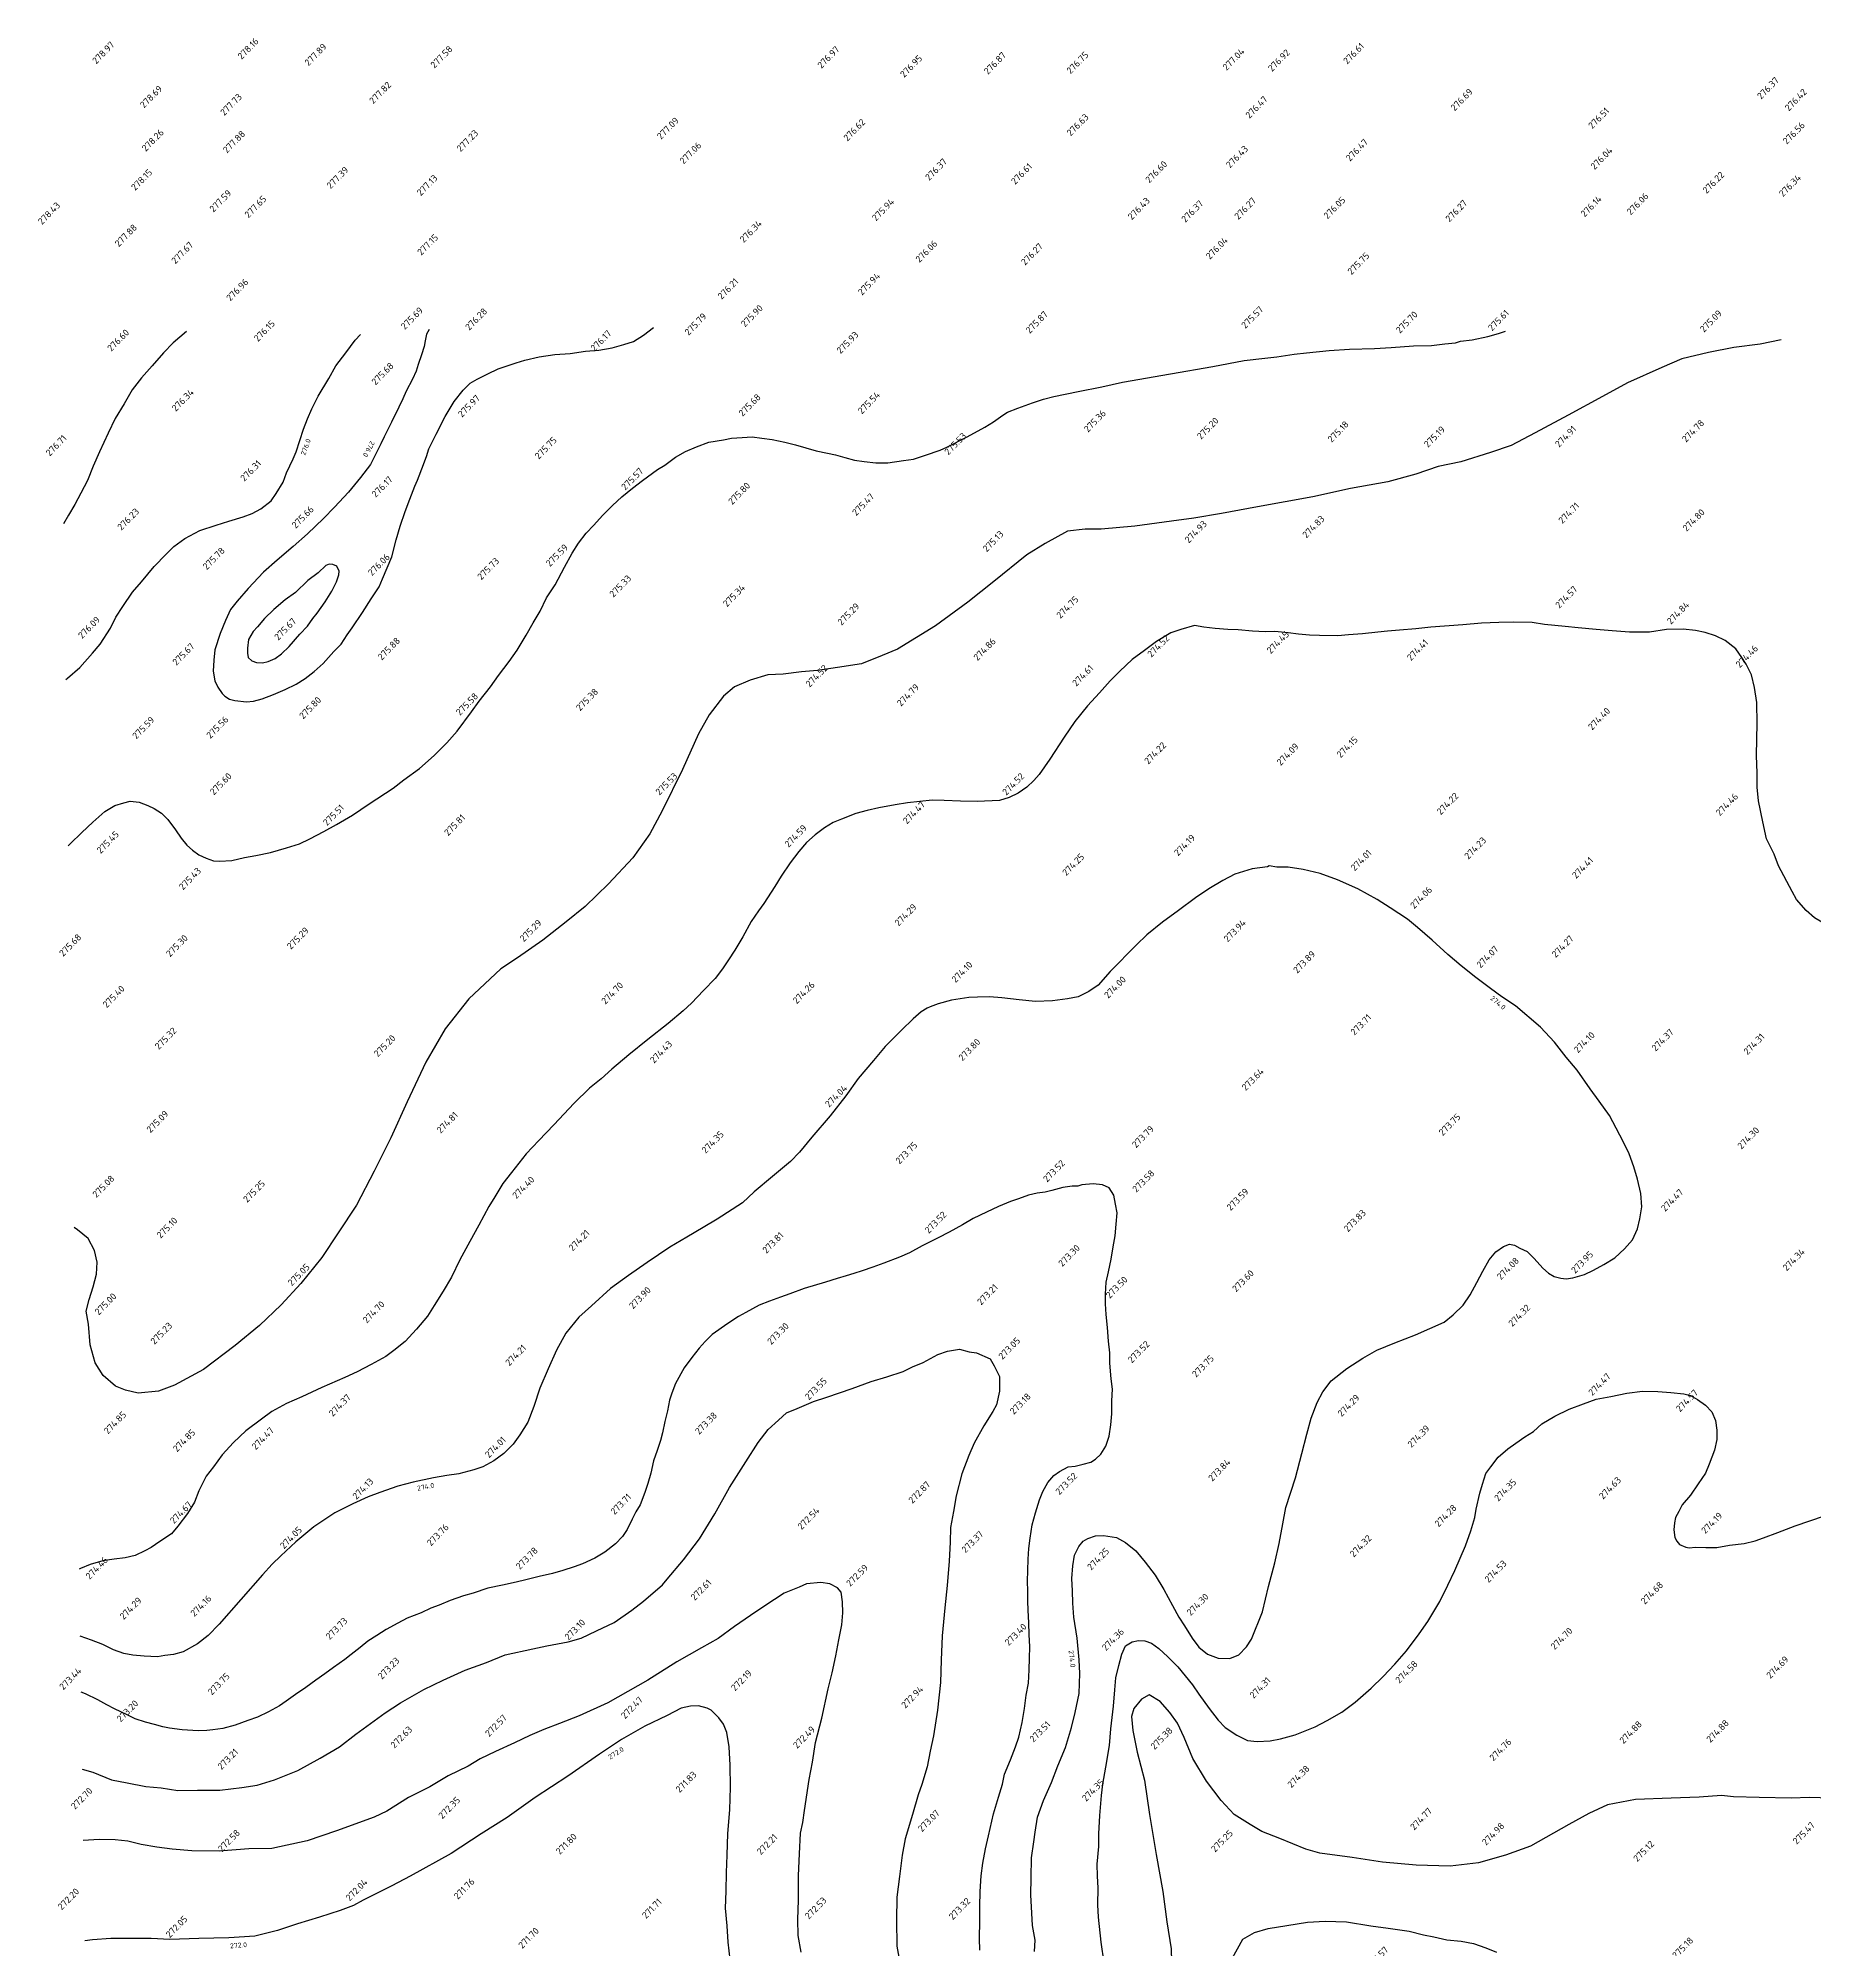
# Model space of a CAD drawing. Header units: metres. Extents: x 36952 to 37841, y 34980 to 35683.
# Drawn here: x 36952.4 to 37219.3, y 35393.1 to 35680.3 of the extents above; entities that cross this region are included whole.
import ezdxf

# ---------------------------------------------------------------- set-up
doc = ezdxf.new("R2010")
doc.units = ezdxf.units.M
doc.header["$LTSCALE"] = 5
doc.layers.add('Линии горизонталей', color=7, linetype='Continuous')
doc.layers.add('Отметки', color=7, linetype='Continuous')
doc.styles.get("Standard").update_dxf_attribs({"font": 'simplex.shx'})

msp = doc.modelspace()

# ---------------------------------------------------------------- linework, layer by layer
at = {"layer": 'Линии горизонталей', "color": 42, "lineweight": 30}
for points, elevation in [([(36974.69, 35636.22), (36972.71, 35634.5), (36971.24, 35633), (36969.55, 35631.07), (36967.93, 35629.28), (36966.57, 35627.46), (36965.35, 35625.35), (36963.99, 35623.17), (36962.95, 35620.95), (36961.63, 35618.15), (36960.71, 35615.97), (36959.82, 35613.82), (36958.82, 35611.93), (36957.92, 35610.22), (36956.99, 35608.62), (36956.22, 35607.34)], 276.5), ([(36956.95, 35558.94), (36957.25, 35559.24), (36959.01, 35560.95), (36960.66, 35562.49), (36962.46, 35564.09), (36963.94, 35565.01), (36965.28, 35565.42), (36966.26, 35565.68), (36967.6, 35565.51), (36968.91, 35565.01), (36969.85, 35564.58), (36970.95, 35563.87), (36971.93, 35562.9), (36973.07, 35561.35), (36973.91, 35560.08), (36974.75, 35559.04), (36975.59, 35558.28), (36976.57, 35557.6), (36977.66, 35557.1), (36978.79, 35556.71), (36979.66, 35556.65), (36981.51, 35556.77), (36983.42, 35557.18), (36985.12, 35557.52), (36987.33, 35557.94), (36989.75, 35558.64), (36991.67, 35559.27), (36993.26, 35560.01), (36995.35, 35561.11), (36997.26, 35562.17), (36999.64, 35563.57), (37002.17, 35565.25), (37005.78, 35567.6), (37007.36, 35568.84), (37009.7, 35570.56), (37011.94, 35572.54), (37013.81, 35574.43), (37015.39, 35576.19), (37017.5, 35579.06), (37018.69, 35580.7), (37020.37, 35582.85), (37021.59, 35584.53), (37023.17, 35586.64), (37024.36, 35588.35), (37025.72, 35590.61), (37026.79, 35592.43), (37027.83, 35594.21), (37028.79, 35596.21), (37030.08, 35598.18), (37031.48, 35600.83), (37032.66, 35602.91), (37033.62, 35604.4), (37034.77, 35605.93), (37035.89, 35607.13), (37037.18, 35608.59), (37038.73, 35610.09), (37040.13, 35611.37), (37041.72, 35612.68), (37043.19, 35613.82), (37045.46, 35615.47), (37046.58, 35616.16), (37048.17, 35617.33), (37049.68, 35618.21), (37051.31, 35618.91), (37053.19, 35619.58), (37055.36, 35619.96), (37056.59, 35620.18), (37058.18, 35620.27), (37059.67, 35620.39), (37061.12, 35620.18), (37062.68, 35620.01), (37064.57, 35619.59), (37066.2, 35619.2), (37069.32, 35618.28), (37070.99, 35617.93), (37072.19, 35617.69), (37073.6, 35617.3), (37075.06, 35616.88), (37076.51, 35616.67), (37078.25, 35616.47), (37080.06, 35616.48), (37082.41, 35616.82), (37083.93, 35617.05), (37085.74, 35617.64), (37087.91, 35618.38), (37088.92, 35618.83), (37091.99, 35620.41), (37094.62, 35621.84), (37095.92, 35622.65), (37097.33, 35623.63), (37098.05, 35624.08), (37099.6, 35624.7), (37101.81, 35625.48), (37103.43, 35626.03), (37104.99, 35626.44), (37108.64, 35627.23), (37112.19, 35627.91), (37115.3, 35628.59), (37122.54, 35629.87), (37128.87, 35630.97), (37133.61, 35631.84), (37136.72, 35632.22), (37138.5, 35632.41), (37141.1, 35632.8), (37142.95, 35632.99), (37146.35, 35633.38), (37149.4, 35633.55), (37153.16, 35633.65), (37155.7, 35633.81), (37159.03, 35634.05), (37161.75, 35634.11), (37163.74, 35634.37), (37165.33, 35634.53), (37166.09, 35634.79), (37167.83, 35634.95), (37170.22, 35635.47), (37171.81, 35635.92), (37172.86, 35636.25)], 275.5), ([(37011.18, 35636.52), (37010.78, 35635.83), (37010.57, 35634.81), (37010.4, 35633.98), (37010.01, 35632.71), (37009.51, 35631.25), (37009.19, 35630.27), (37008.66, 35629.07), (37007.73, 35627.26), (37007.23, 35626.09), (37006.59, 35624.86), (37005.52, 35622.6), (37004.41, 35620.38), (37003.91, 35619.36), (37002.34, 35616.24), (37000.87, 35614.31), (36999.04, 35612.08), (36996.95, 35609.82), (36995.3, 35608.14), (36992.89, 35605.84), (36990.73, 35603.94), (36988.31, 35601.86), (36986.26, 35600.07), (36983.96, 35597.59), (36982.31, 35595.69), (36981.3, 35594.45), (36980.55, 35592.82), (36979.77, 35590.85), (36978.95, 35588.42), (36978.82, 35586.82), (36978.72, 35585.19), (36978.95, 35583.75), (36979.43, 35582.77), (36980.09, 35581.83), (36980.49, 35581.44), (36981.18, 35580.97), (36981.98, 35580.76), (36983.72, 35580.56), (36984.77, 35580.67), (36986.07, 35581.04), (36987.77, 35581.67), (36989.54, 35582.45), (36991.17, 35583.22), (36992.54, 35584.1), (36993.91, 35585.12), (36995.24, 35586.33), (36996.82, 35588.15), (36997.97, 35589.25), (36998.83, 35590.63), (36999.58, 35591.69), (37001.13, 35593.98), (37002.45, 35596.06), (37003.63, 35597.84), (37004.17, 35599.04), (37005.56, 35602.35), (37006.23, 35604.92), (37006.79, 35606.96), (37007.54, 35609.17), (37008.28, 35611.03), (37008.99, 35612.99), (37009.39, 35613.9), (37009.64, 35614.52), (37010.06, 35615.61), (37010.77, 35617.42), (37011.13, 35618.58), (37012.23, 35620.8), (37013.56, 35623.46), (37014.92, 35625.71), (37016.28, 35627.39), (37017.32, 35628.45), (37018.37, 35629.07), (37019.96, 35629.88), (37021.55, 35630.62), (37024.22, 35631.51), (37025.56, 35631.92), (37027.69, 35632.4), (37030.05, 35632.75), (37032.36, 35632.91), (37034.64, 35633.25), (37036.67, 35633.41), (37038.66, 35633.75), (37040.4, 35634.27), (37041.84, 35634.72), (37043.36, 35635.67), (37044.84, 35636.8)], 276), ([(36956.58, 35583.92), (36956.85, 35584.16), (36958.68, 35585.73), (36960.59, 35587.89), (36961.74, 35589.27), (36963.28, 35591.64), (36964.1, 35593.28), (36965.14, 35594.91), (36966.61, 35597.06), (36967.94, 35598.63), (36969.84, 35600.93), (36971.68, 35602.79), (36972.79, 35603.92), (36974.48, 35605.13), (36976.72, 35606.3), (36979.18, 35607.12), (36981.06, 35607.71), (36983.23, 35608.38), (36984.57, 35608.86), (36985.87, 35609.59), (36987.41, 35610.8), (36988.2, 35611.89), (36989.21, 35613.57), (36989.74, 35614.99), (36990.74, 35617.09), (36991.2, 35618.15), (36992.3, 35621.53), (36992.91, 35623.09), (36993.55, 35624.62), (36994.47, 35626.51), (36996.09, 35629.16), (36997.16, 35631.06), (36998.63, 35632.99), (37000.03, 35634.92), (37000.86, 35635.76)], 276), ([(37214.28, 35634.97), (37211.11, 35634.34), (37207.15, 35633.8), (37203.37, 35633.08), (37199.34, 35632.11), (37196.34, 35630.79), (37191.19, 35628.52), (37187.42, 35626.43), (37182.28, 35623.64), (37177.31, 35621.02), (37173.71, 35619.1), (37170.62, 35618.05), (37166.16, 35616.64), (37162.72, 35615.92), (37159.37, 35614.78), (37155.17, 35613.63), (37149.58, 35612.64), (37143.91, 35611.4), (37135.58, 35609.87), (37130.17, 35608.89), (37126.04, 35608.17), (37122.69, 35607.72), (37117.19, 35606.99), (37112.12, 35606.52), (37109.71, 35606.5), (37107.04, 35606.23), (37103.7, 35604.39), (37100.96, 35602.65), (37096, 35598.66), (37092.1, 35595.55), (37087.23, 35592), (37081.5, 35588.52), (37079.22, 35587.53), (37076.13, 35586.3), (37072.52, 35585.76), (37069.52, 35585.3), (37067.11, 35585.11), (37064.36, 35584.75), (37062.04, 35584.65), (37059.38, 35583.85), (37057.04, 35582.83), (37055.39, 35581.44), (37053.22, 35578.65), (37051.61, 35575.8), (37049.2, 35570.42), (37046.18, 35564.23), (37044.32, 35560.77), (37041.76, 35557.14), (37038.09, 35553.24), (37034.59, 35549.86), (37031.77, 35547.52), (37028.23, 35544.76), (37024.41, 35542.13), (37021.93, 35540.48), (37017.13, 35535.98), (37013.56, 35531.47), (37010.67, 35526.46), (37007.86, 35520.51), (37005.42, 35515.06), (37002.88, 35510.06), (37000.25, 35504.96), (36997.52, 35500.81), (36995.06, 35497.1), (36991.9, 35493.2), (36988.91, 35490), (36985.67, 35486.87), (36982.04, 35483.87), (36977.29, 35480.28), (36972.92, 35477.92), (36970.51, 35477.04), (36967.45, 35476.73), (36965.56, 35477.16), (36964.06, 35477.77), (36962.21, 35479.38), (36961, 35481.29), (36960.22, 35484), (36959.98, 35487.11), (36959.64, 35489.03), (36960.07, 35490.78), (36960.67, 35492.7), (36961.18, 35494.61), (36961.29, 35496.4), (36960.9, 35498.14), (36959.94, 35499.94), (36958.32, 35501.27), (36957.82, 35501.61)], 275), ([(36997.31, 35600.98), (36996.69, 35601.23), (36996.14, 35601.26), (36995.64, 35601.04), (36994.49, 35599.95), (36992.94, 35598.81), (36991.1, 35597.02), (36989.55, 35595.89), (36987.82, 35594.43), (36986.42, 35593.08), (36985.38, 35591.87), (36984.73, 35591.14), (36984.05, 35589.94), (36983.88, 35588.67), (36983.89, 35587.88), (36984, 35587.26), (36984.55, 35586.72), (36985.24, 35586.47), (36986.14, 35586.44), (36986.98, 35586.63), (36988.02, 35587.11), (36988.96, 35587.77), (36990.15, 35588.9), (36991.76, 35590.76), (36992.88, 35591.96), (36993.7, 35593.09), (36994.35, 35593.89), (36995.53, 35595.61), (36996.54, 35597.21), (36997.25, 35598.59), (36997.61, 35599.68), (36997.64, 35600.22), (36997.31, 35600.98)], 276.5), ([(37220.36, 35547.5), (37219.26, 35548.14), (37218.02, 35549.22), (37216.56, 35550.88), (37215.9, 35552.11), (37213.84, 35555.93), (37213.22, 35557.7), (37212.04, 35560.01), (37211.51, 35562.55), (37210.84, 35565.73), (37210.68, 35567.76), (37210.66, 35569.93), (37210.57, 35572.47), (37210.63, 35575), (37210.65, 35577.29), (37210.62, 35580.48), (37210.28, 35582.76), (37209.83, 35584.64), (37209.02, 35586.22), (37208.36, 35587.23), (37207.45, 35588.57), (37205.84, 35589.79), (37204.39, 35590.5), (37202.86, 35591), (37201.41, 35591.28), (37199.53, 35591.48), (37197.03, 35591.43), (37194.49, 35591.05), (37191.49, 35591.06), (37188.87, 35591.26), (37186.48, 35591.46), (37183.76, 35591.69), (37181.8, 35591.9), (37178.72, 35592.2), (37176.84, 35592.48), (37174.05, 35592.56), (37171.84, 35592.51), (37169.23, 35592.42), (37166.44, 35592.15), (37161.62, 35591.78), (37159.38, 35591.55), (37156.95, 35591.35), (37155.14, 35591.19), (37153.69, 35591.04), (37151.38, 35590.8), (37149.28, 35590.64), (37147.68, 35590.49), (37144.93, 35590.54), (37143.41, 35590.6), (37141.74, 35590.73), (37140.21, 35590.94), (37138.18, 35591.14), (37136.77, 35591.1), (37134.85, 35591.19), (37132.67, 35591.39), (37131.15, 35591.45), (37129.23, 35591.62), (37127.53, 35591.79), (37126.11, 35592.03), (37124.09, 35591.44), (37122.6, 35590.96), (37120.44, 35589.64), (37118.6, 35588.28), (37116.76, 35586.93), (37114.93, 35585.21), (37113.49, 35583.75), (37111.84, 35581.93), (37110.08, 35579.99), (37108.17, 35577.62), (37106.56, 35575.26), (37104.41, 35571.98), (37102.8, 35569.69), (37102, 35568.74), (37100.96, 35567.75), (37099.66, 35566.87), (37098.29, 35566.21), (37096.85, 35565.77), (37093.51, 35565.6), (37090.98, 35565.65), (37088.51, 35565.78), (37086.74, 35565.8), (37083.04, 35565.41), (37081.16, 35565.11), (37078.7, 35564.65), (37076.96, 35564.28), (37075.26, 35563.8), (37073.1, 35562.98), (37071.87, 35562.47), (37070.57, 35561.66), (37069.16, 35560.6), (37067.87, 35559.43), (37066.68, 35558.08), (37065.39, 35556.4), (37064.06, 35554.4), (37063.1, 35552.84), (37061.45, 35550.29), (37060.62, 35549.16), (37059.55, 35547.56), (37058.26, 35545.3), (37057.08, 35543.3), (37056.15, 35541.84), (37055.22, 35540.46), (37054.14, 35539), (37052.38, 35537.21), (37050.58, 35535.32), (37049.32, 35534.18), (37047.09, 35532.28), (37043.99, 35529.87), (37041.18, 35527.53), (37038.59, 35525.41), (37037, 35523.95), (37035.27, 35522.56), (37032.97, 35520.3), (37029.88, 35517.01), (37027.65, 35514.68), (37025.74, 35512.67), (37023.55, 35509.86), (37022.22, 35508.22), (37021.04, 35506.22), (37020.11, 35504.77), (37018.65, 35501.97), (37017.29, 35499.49), (37015.79, 35496.73), (37014.54, 35494.14), (37013.28, 35492.07), (37011.92, 35489.89), (37010.92, 35488.28), (37009.27, 35486.32), (37007.54, 35484.49), (37005.85, 35483.14), (37004.66, 35482.22), (37002.46, 35481.01), (37000.33, 35479.95), (36998.49, 35479.1), (36995.06, 35477.59), (36992.02, 35476.19), (36989.71, 35475.16), (36987.51, 35473.95), (36985.96, 35472.81), (36983.65, 35471.06), (36981.78, 35469.3), (36980.09, 35467.44), (36978.77, 35465.66), (36977.65, 35464.24), (36976.58, 35462.05), (36975.91, 35460.35), (36974.87, 35458.64), (36973.43, 35456.74), (36972.46, 35455.61), (36970.73, 35454.44), (36969.4, 35453.52), (36968.46, 35453.01), (36967.01, 35452.35), (36965.49, 35451.97), (36963.87, 35451.78), (36962.13, 35451.55), (36960.25, 35450.96), (36958.8, 35450.36), (36958.59, 35450.3)], 274.5), ([(37102.1, 35392.82), (37102.19, 35394.53), (37101.78, 35396.73), (37101.69, 35398.62), (37101.53, 35401.37), (37101.58, 35403.91), (37101.67, 35406.91), (37102.01, 35409.31), (37102.18, 35410.79), (37102.56, 35413.01), (37103.45, 35415.51), (37104.63, 35418.24), (37105.59, 35420.75), (37106.76, 35423.47), (37107.65, 35426.49), (37108.21, 35428.74), (37108.8, 35431.61), (37108.89, 35434.61), (37108.8, 35436.64), (37108.49, 35439.9), (37108.03, 35443.09), (37107.87, 35445.19), (37107.82, 35447.03), (37107.7, 35448.88), (37107.87, 35450.8), (37108.11, 35452.36), (37108.75, 35453.67), (37109.43, 35454.51), (37110.12, 35454.91), (37111.28, 35455.28), (37112.47, 35455.33), (37114.4, 35455.02), (37115.78, 35454.3), (37117.31, 35453.01), (37118.7, 35451.35), (37120.2, 35449.37), (37121.55, 35447.24), (37122.84, 35444.82), (37123.79, 35443.09), (37124.64, 35441.76), (37125.77, 35439.92), (37126.76, 35438.58), (37128.07, 35437.51), (37129.71, 35436.9), (37131.45, 35436.84), (37132.79, 35437.4), (37133.97, 35438.6), (37134.69, 35439.77), (37136.36, 35443.87), (37137.24, 35447.68), (37138.19, 35451.21), (37138.86, 35454.15), (37139.38, 35457.08), (37139.83, 35459.52), (37141.29, 35463.98), (37142.24, 35467.65), (37143.02, 35470.55), (37143.65, 35472.95), (37144.54, 35475.31), (37145.4, 35476.91), (37146.65, 35478.55), (37149.03, 35480.45), (37151.41, 35481.99), (37153.5, 35483.17), (37156.25, 35484.27), (37159.32, 35485.49), (37161.49, 35486.45), (37163.65, 35487.41), (37164.99, 35488.47), (37166.5, 35489.93), (37167.54, 35491.49), (37168.57, 35493.35), (37169.47, 35495.06), (37170.4, 35496.73), (37171.4, 35497.97), (37172.56, 35498.78), (37173.46, 35499.11), (37174.22, 35498.94), (37175.02, 35498.51), (37176.11, 35498.01), (37177.14, 35496.93), (37178.45, 35495.49), (37179.33, 35494.77), (37180.16, 35494.23), (37181.14, 35493.99), (37181.98, 35493.88), (37182.99, 35494.04), (37184.73, 35494.56), (37186.06, 35495.18), (37187.61, 35496.03), (37189.27, 35497.05), (37190.75, 35498.4), (37191.94, 35499.75), (37192.68, 35501.39), (37193.04, 35502.91), (37193.35, 35504.69), (37193.19, 35506.72), (37192.67, 35508.89), (37192.15, 35510.7), (37191.44, 35512.69), (37190.56, 35514.42), (37189.46, 35516.51), (37188.47, 35518.42), (37186.93, 35520.59), (37185.57, 35522.43), (37183.6, 35525.24), (37181.99, 35527.18), (37180.2, 35529.45), (37178.11, 35531.72), (37174.36, 35534.92), (37172.32, 35536.28), (37170.61, 35537.53), (37168.38, 35539.15), (37166.2, 35540.94), (37164.19, 35542.63), (37161.86, 35544.79), (37159.63, 35546.69), (37158.14, 35547.95), (37155.55, 35549.64), (37153.55, 35550.89), (37150.68, 35552.5), (37147.62, 35553.85), (37145.01, 35554.78), (37142.47, 35555.41), (37140.18, 35555.72), (37138.48, 35555.74), (37137.35, 35555.92), (37137.1, 35555.81), (37134.79, 35555.5), (37132.18, 35554.68), (37130.41, 35553.76), (37128.28, 35552.48), (37126.27, 35551.16), (37123.71, 35549.22), (37121.33, 35547.47), (37118.95, 35545.56), (37117.4, 35544.07), (37113.45, 35540.05), (37111.65, 35538.01), (37110.24, 35537.09), (37108.66, 35536.28), (37107.06, 35535.98), (37104.82, 35535.68), (37102.25, 35535.55), (37099.82, 35535.79), (37097.17, 35536.09), (37095.32, 35536.26), (37093.55, 35536.21), (37092.21, 35536.16), (37089.64, 35535.75), (37087.65, 35535.19), (37086.42, 35534.75), (37085.95, 35534.56), (37085.05, 35534.01), (37083.86, 35532.95), (37082.1, 35531.24), (37079.69, 35528.79), (37077.93, 35526.71), (37075.59, 35523.98), (37073.76, 35521.39), (37071.39, 35518.4), (37068.66, 35515.19), (37066.79, 35512.93), (37065.46, 35511.51), (37062.76, 35509.28), (37059.99, 35506.98), (37058.23, 35505.33), (37054.44, 35502.88), (37052.35, 35501.63), (37049.89, 35500.16), (37047.33, 35498.66), (37043.91, 35496.35), (37041.13, 35494.41), (37038.39, 35492.43), (37035.55, 35489.84), (37033.64, 35488.12), (37031.7, 35485.72), (37030.27, 35483.17), (37029.02, 35480.37), (37027.81, 35477.47), (37026.89, 35474.7), (37026, 35472.34), (37024.78, 35470.45), (37023.78, 35469.07), (37022.38, 35467.64), (37020.86, 35466.54), (37019.24, 35465.63), (37017.87, 35465.18), (37015.62, 35464.59), (37013.81, 35464.35), (37011.82, 35464.01), (37008.78, 35463.34), (37006.47, 35462.74), (37003.76, 35461.82), (37002.02, 35461.15), (36999.68, 35460.08), (36997.01, 35458.76), (36993.83, 35456.64), (36991.13, 35454.41), (36988.9, 35452.29), (36987.57, 35451.01), (36986.13, 35449.41), (36979.63, 35442), (36977.97, 35440.32), (36976.35, 35439.04), (36974.19, 35437.87), (36972.78, 35437.46), (36971.47, 35437.3), (36970.35, 35437.12), (36968.36, 35437.21), (36966.65, 35437.38), (36965.31, 35437.62), (36963.75, 35438.15), (36962.15, 35438.94), (36960.44, 35439.62), (36958.74, 35440.19)], 274), ([(37093.87, 35393.02), (37093.82, 35394.79), (37093.87, 35397.47), (37093.89, 35399.61), (37093.95, 35401.86), (37094.11, 35404.21), (37094.32, 35406.1), (37094.74, 35408.28), (37095.19, 35410.2), (37095.93, 35413.5), (37096.67, 35416.01), (37097.31, 35417.97), (37097.59, 35419.49), (37098.48, 35421.64), (37099.26, 35423.6), (37099.76, 35425.05), (37100.25, 35427.23), (37100.6, 35429.33), (37100.87, 35431.37), (37101.18, 35433.14), (37101.28, 35435.14), (37101.37, 35436.91), (37101.4, 35438.62), (37101.28, 35440.46), (37101.26, 35442.2), (37101.14, 35444.12), (37101.09, 35445.46), (37101.08, 35446.98), (37101.04, 35448.47), (37101.1, 35450.06), (37101.16, 35451.8), (37101.25, 35453.36), (37101.46, 35454.96), (37101.77, 35456.95), (37102.23, 35458.73), (37102.87, 35460.69), (37103.33, 35461.97), (37104.12, 35463.28), (37104.98, 35464.37), (37105.84, 35464.96), (37107.18, 35465.65), (37108.23, 35465.77), (37109.42, 35466.03), (37110.54, 35466.37), (37111.27, 35466.81), (37112.06, 35467.54), (37112.81, 35468.74), (37113.31, 35470.26), (37113.55, 35471.97), (37113.72, 35473.6), (37113.74, 35475.59), (37113.83, 35477.3), (37113.6, 35478.89), (37113.44, 35481.21), (37113.4, 35482.77), (37113.2, 35484.54), (37113.04, 35486.57), (37112.88, 35488.52), (37112.76, 35490.15), (37112.75, 35491.6), (37112.85, 35493.38), (37113.23, 35494.94), (37113.62, 35496.86), (37113.93, 35498.71), (37114.21, 35500.38), (37114.38, 35502.09), (37114.51, 35503.83), (37114.28, 35505.13), (37114.02, 35506.47), (37113.32, 35507.59), (37112.3, 35508.01), (37110.93, 35508.15), (37109.22, 35508.03), (37108.61, 35507.84), (37107.74, 35507.83), (37106.37, 35507.61), (37104.7, 35507.16), (37103.69, 35506.93), (37102.49, 35506.75), (37101.19, 35506.45), (37099.67, 35505.93), (37098.48, 35505.52), (37096.71, 35504.75), (37094.87, 35503.9), (37092.88, 35502.98), (37091.3, 35502.03), (37089.28, 35500.92), (37087.61, 35500.04), (37085.23, 35498.86), (37083.32, 35497.8), (37081.8, 35497.14), (37079.49, 35496.25), (37077.83, 35495.66), (37076.2, 35495.1), (37074.94, 35494.69), (37073.82, 35494.36), (37072.48, 35493.95), (37070.71, 35493.4), (37067.49, 35492.47), (37065.32, 35491.65), (37063.95, 35491.14), (37062.28, 35490.54), (37060.73, 35489.92), (37058.75, 35488.85), (37057.63, 35488.23), (37056.04, 35487.2), (37053.66, 35485.52), (37052.65, 35484.5), (37051.72, 35483.47), (37050.64, 35482.09), (37049.46, 35480.52), (37048.17, 35478.19), (37047.64, 35476.7), (37047.28, 35475.69), (37046.97, 35474.05), (37046.55, 35472.46), (37046.23, 35470.75), (37045.91, 35469.63), (37045.42, 35468.1), (37044.85, 35466.57), (37044.46, 35464.72), (37044, 35463.16), (37043.58, 35461.78), (37042.87, 35459.97), (37042.19, 35458.91), (37041.65, 35457.78), (37040.9, 35456.22), (37040.19, 35455.2), (37039.18, 35454.1), (37037.56, 35452.82), (37036.04, 35451.94), (37034.2, 35451.1), (37032.97, 35450.65), (37031.24, 35450.06), (37029.68, 35449.65), (37027.69, 35449.17), (37025.7, 35448.68), (37024.22, 35448.34), (37022.19, 35447.89), (37019.99, 35447.41), (37017.75, 35446.67), (37016.3, 35446.29), (37014.31, 35445.59), (37012.69, 35444.89), (37011.42, 35444.41), (37009.94, 35443.71), (37007.88, 35442.93), (37006.47, 35442.16), (37004.71, 35441.24), (37003.3, 35440.33), (37001.93, 35439.45), (37000.78, 35438.5), (36999.44, 35437.44), (36998.51, 35436.71), (36996.81, 35435.5), (36995.48, 35434.58), (36994.15, 35433.59), (36992.63, 35432.5), (36991.08, 35431.43), (36989.68, 35430.44), (36988.7, 35429.75), (36987.01, 35428.83), (36985.38, 35428.06), (36983.94, 35427.54), (36982.02, 35426.84), (36980.18, 35426.35), (36978.69, 35426.16), (36977.79, 35426.05), (36976.45, 35426), (36974.05, 35426.13), (36972.17, 35426.4), (36971.15, 35426.61), (36969.88, 35426.93), (36968.57, 35427.28), (36967.01, 35427.81), (36965.81, 35428.42), (36963.89, 35429.31), (36962.76, 35429.92), (36961.38, 35430.64), (36959.56, 35431.56), (36958.87, 35431.82)], 273.5), ([(36959.04, 35420.22), (36960.65, 35419.76), (36963.46, 35418.65), (36965.78, 35418.18), (36968.59, 35417.64), (36970.9, 35417.45), (36973.43, 35417.04), (36976.38, 35417.06), (36979.74, 35417.09), (36983.04, 35417.46), (36985.35, 35417.83), (36987.94, 35418.62), (36991.43, 35420.05), (36994.79, 35421.9), (36997.72, 35423.6), (37000.16, 35425.51), (37004.56, 35428.7), (37006.86, 35430.19), (37010.35, 35432.18), (37013.29, 35433.61), (37016.57, 35435.1), (37019.79, 35436.25), (37022.59, 35437.39), (37026.72, 35438.33), (37028.82, 35438.77), (37032.04, 35439.35), (37034, 35439.93), (37036.31, 35441), (37038.97, 35442.28), (37041.62, 35444.12), (37043.36, 35445.47), (37046.22, 35447.95), (37046.91, 35448.79), (37049.35, 35451.69), (37051.78, 35454.86), (37054.07, 35458.59), (37056.28, 35462.54), (37058.71, 35466.41), (37060.58, 35469.3), (37062.11, 35471.28), (37063.64, 35472.69), (37064.83, 35473.75), (37066.44, 35474.4), (37068.88, 35475.47), (37070.91, 35476.11), (37074.69, 35477.4), (37077.56, 35478.47), (37079.94, 35479.19), (37082.39, 35479.98), (37083.78, 35480.69), (37085.39, 35481.34), (37087.56, 35482.55), (37089.03, 35483.05), (37090.85, 35483.34), (37092.26, 35482.93), (37093.38, 35482.8), (37095.42, 35481.9), (37096.06, 35480.85), (37096.84, 35479.25), (37096.86, 35477), (37096.38, 35474.97), (37095.83, 35473.98), (37094.51, 35471.8), (37093.06, 35469.19), (37092.23, 35467.36), (37091.2, 35464.62), (37090.31, 35461.31), (37089.91, 35458.93), (37089.5, 35456.54), (37089.45, 35454.36), (37089.26, 35451.49), (37089, 35447.84), (37088.61, 35444.47), (37088.22, 35440.26), (37088.1, 35436.61), (37087.99, 35433.24), (37087.53, 35429.1), (37086.93, 35425.24), (37086.45, 35422.92), (37085.98, 35420.6), (37085.16, 35417.93), (37084.61, 35416.38), (37083.79, 35413.43), (37082.69, 35409.78), (37082.22, 35407.32), (37081.82, 35404.09), (37081.42, 35401), (37081.38, 35397.56), (37081.41, 35393.63), (37081.92, 35390.9)], 273), ([(37112.54, 35391.16), (37112.12, 35394.24), (37111.73, 35398), (37111.61, 35399.85), (37111.66, 35402.39), (37111.54, 35404.16), (37111.53, 35405.97), (37111.76, 35408.62), (37111.75, 35410.5), (37111.91, 35413.29), (37112.18, 35416.27), (37112.35, 35417.97), (37112.8, 35420.55), (37113.36, 35423.81), (37113.59, 35426.31), (37113.96, 35429.69), (37114.16, 35432.15), (37114.3, 35433.96), (37114.75, 35435.82), (37115.21, 35437.52), (37115.78, 35438.76), (37116.79, 35439.35), (37117.73, 35439.57), (37118.68, 35439.5), (37119.69, 35439.15), (37120.79, 35438.36), (37122.14, 35437.1), (37123.63, 35435.63), (37125.83, 35432.89), (37126.78, 35431.52), (37128.32, 35429.36), (37129.67, 35427.59), (37130.76, 35426.51), (37132.48, 35425.33), (37134.08, 35424.54), (37135.53, 35424.41), (37137.48, 35424.5), (37139.07, 35424.8), (37141.24, 35425.39), (37144.28, 35426.57), (37146.08, 35427.53), (37148.28, 35428.81), (37150.27, 35430.31), (37152.68, 35432.4), (37154.48, 35434.15), (37156.24, 35436.01), (37158, 35438.02), (37159.87, 35440.57), (37161.19, 35442.42), (37162.98, 35445.41), (37164.2, 35447.88), (37165.23, 35450.1), (37166.84, 35453.77), (37167.62, 35456.02), (37168.25, 35458.06), (37168.46, 35459.29), (37168.99, 35461.72), (37169.38, 35463.06), (37169.91, 35464.63), (37170.63, 35465.65), (37171.77, 35467.1), (37173.21, 35468.35), (37174.4, 35469.19), (37175.74, 35470.18), (37177.07, 35470.95), (37178.3, 35472.12), (37180.24, 35473.29), (37182.41, 35474.32), (37184.58, 35475.13), (37186.46, 35475.8), (37188.67, 35476.21), (37191.09, 35476.7), (37193.41, 35477.01), (37195.76, 35476.99), (37197.68, 35476.82), (37199.64, 35476.62), (37200.62, 35476.37), (37201.68, 35475.77), (37202.91, 35474.9), (37203.86, 35473.9), (37204.38, 35472.6), (37204.61, 35471.15), (37204.58, 35469.74), (37204.27, 35468.18), (37203.45, 35466.03), (37202.92, 35464.69), (37201.77, 35463.08), (37200.62, 35461.41), (37199.4, 35459.95), (37198.9, 35458.93), (37198.4, 35458.06), (37198.26, 35457.26), (37198.16, 35456.21), (37198.31, 35455.05), (37198.57, 35454.51), (37199.01, 35454.01), (37199.92, 35453.61), (37200.43, 35453.47), (37201.4, 35453.59), (37202.93, 35453.53), (37204.59, 35453.54), (37206.51, 35453.88), (37208.72, 35454.15), (37210.35, 35454.56), (37211.61, 35454.97), (37213.78, 35455.78), (37216.38, 35456.81), (37220.79, 35458.3)], 274.5), ([(37067.04, 35392.75), (37066.61, 35395.23), (37066.54, 35397.66), (37066.63, 35400.56), (37066.65, 35404.24), (37066.78, 35407.5), (37066.97, 35410.6), (37067.32, 35412.21), (37067.56, 35414.02), (37068.25, 35418.69), (37068.75, 35421.28), (37069.2, 35424.23), (37070.15, 35427.91), (37071.1, 35432.32), (37071.71, 35434.7), (37072.26, 35437.24), (37072.7, 35439.67), (37073.15, 35441.9), (37073.3, 35443.72), (37073.28, 35445.37), (37073.07, 35446.82), (37072.49, 35447.49), (37071.35, 35448.1), (37070, 35448.3), (37067.83, 35448.07), (37066.75, 35447.6), (37064.48, 35446.65), (37061.59, 35444.77), (37059.43, 35443.3), (37057.01, 35441.68), (37054.59, 35439.85), (37052.07, 35438.44), (37048.36, 35436.34), (37044.03, 35433.62), (37038, 35430.21), (37033.72, 35428.26), (37030.73, 35427.1), (37028.41, 35426.21), (37026.29, 35425.31), (37023.97, 35424.21), (37021.13, 35422.89), (37018.81, 35421.79), (37017.01, 35420.69), (37014.02, 35419.22), (37011.29, 35417.6), (37008.04, 35415.97), (37004.8, 35413.93), (37002.89, 35413.03), (36997.26, 35410.97), (36992.82, 35409.49), (36987.55, 35408.32), (36984.09, 35408.24), (36979.64, 35407.9), (36975.5, 35407.97), (36972.55, 35408.21), (36970.27, 35408.5), (36967.89, 35408.9), (36965.92, 35409.4), (36964, 35409.64), (36961.57, 35409.68), (36959.2, 35409.5)], 272.5), ([(37056.39, 35391.64), (37056.06, 35394.22), (37055.94, 35396.71), (37055.66, 35399.34), (37055.8, 35401.88), (37055.83, 35404.73), (37055.92, 35407.31), (37056.05, 35410.58), (37056.33, 35414.1), (37056.41, 35417.51), (37056.39, 35420.82), (37056.21, 35423.57), (37055.89, 35425.74), (37055.36, 35426.97), (37054.68, 35427.95), (37054.11, 35428.52), (37053.53, 35429.08), (37052.91, 35429.39), (37051.61, 35429.74), (37050.42, 35429.68), (37049.03, 35429.41), (37046.91, 35428.31), (37043.56, 35426.68), (37040.06, 35424.69), (37036.76, 35422.49), (37031.98, 35419.2), (37027.08, 35416), (37022.86, 35412.97), (37019, 35410.51), (37014.47, 35407.58), (37008.33, 35404.17), (37005.55, 35402.7), (37001.27, 35400.55), (36999.78, 35399.76), (36997.82, 35399.02), (36994.67, 35398.02), (36991.41, 35397.01), (36988.37, 35396.01), (36984.96, 35395.15), (36981.08, 35394.87), (36976.58, 35394.78), (36972.23, 35394.65), (36969.39, 35394.78), (36965.92, 35394.81), (36963.33, 35394.79), (36960.59, 35394.61), (36959.43, 35394.42)], 272), ([(37223.46, 35415.83), (37218.47, 35415.97), (37215.8, 35415.86), (37210.98, 35416), (37207.11, 35416.06), (37205.3, 35416.3), (37201.95, 35416.02), (37197.73, 35415.9), (37192.4, 35415.69), (37188.19, 35414.89), (37185.36, 35413.58), (37182.36, 35411.92), (37176.62, 35408.69), (37172.85, 35407.29), (37168.81, 35406.14), (37164.53, 35405.66), (37159.44, 35405.81), (37154.35, 35406.28), (37149.8, 35406.95), (37144.97, 35407.6), (37142.86, 35408.19), (37138.97, 35409.8), (37136.26, 35410.89), (37134.49, 35411.9), (37132.11, 35413.44), (37130.16, 35415.53), (37127.96, 35418.41), (37125.86, 35421.83), (37124.58, 35424.98), (37123.58, 35427.15), (37122.45, 35428.77), (37120.98, 35430.4), (37119.31, 35431.39), (37118.16, 35430.73), (37117.03, 35429.34), (37116.69, 35428.13), (37116.85, 35426.05), (37117.53, 35422.79), (37118.61, 35418.56), (37119.37, 35413.42), (37120.37, 35407.42), (37121.36, 35401.84), (37121.99, 35397.28), (37122.64, 35393.23), (37122.74, 35389.37)], 275), ([(37131.55, 35391.32), (37132.6, 35393.26), (37133.4, 35394.7), (37135.14, 35395.71), (37137.19, 35396.29), (37140, 35396.75), (37143.12, 35397.27), (37145.74, 35397.41), (37148.98, 35397.31), (37152.61, 35396.71), (37155.23, 35396.36), (37158.36, 35395.88), (37160.54, 35395.34), (37162.11, 35395.04), (37164.05, 35394.61), (37166.17, 35394.38), (37168.04, 35394.02), (37169.92, 35393.41), (37171.49, 35392.73)], 275.5)]:
    msp.add_lwpolyline(points, dxfattribs=dict(at, elevation=elevation))

# ---------------------------------------------------------------- texts
for s, rotation, p in [('276.0', 70.1189, (36992.54, 35617.53)), ('276.0', 241.4189, (37002.39, 35619.87)), ('274.0', 319.6189, (37170.51, 35535.93)), ('274.0', 10.7189, (37009.43, 35462.05)), ('274.0', 276.3189, (37107.22, 35438.05)), ('272.0', 32.9189, (37038.37, 35421.65)), ('272.0', 4.5189, (36981.29, 35393.31))]:
    msp.add_text(s, height=0.75, rotation=rotation, dxfattribs=at).set_placement(p)
at = {"layer": 'Отметки', "color": 7}
for s, p in [('278.97', (36961.15, 35676.33)), ('278.16', (36982.98, 35677.01)), ('277.89', (36993.04, 35676.04)), ('277.58', (37011.96, 35675.69)), ('276.97', (37070.09, 35675.66)), ('276.61', (37149.07, 35676.3)), ('276.95', (37082.51, 35674.29)), ('276.87', (37095.1, 35674.75)), ('276.75', (37107.51, 35674.84)), ('277.04', (37130.96, 35675.35)), ('276.92', (37137.77, 35675.18)), ('277.82', (37002.76, 35670.33)), ('276.37', (37211.25, 35671.03)), ('278.69', (36968.33, 35669.7)), ('277.73', (36980.38, 35668.56)), ('276.47', (37134.39, 35668.15)), ('276.69', (37165.21, 35669.27)), ('276.42', (37215.41, 35669.25)), ('277.09', (37045.99, 35664.99)), ('276.62', (37074, 35664.74)), ('276.63', (37107.54, 35665.5)), ('276.51', (37185.88, 35666.58)), ('276.56', (37215.11, 35664.26)), ('278.26', (36968.6, 35663.18)), ('277.88', (36980.79, 35662.93)), ('277.23', (37015.89, 35663.13)), ('276.47', (37149.48, 35661.71)), ('277.06', (37049.39, 35661.28)), ('276.37', (37086.27, 35658.81)), ('276.60', (37119.35, 35658.44)), ('276.43', (37131.47, 35660.69)), ('276.04', (37186.23, 35660.46)), ('278.15', (36966.99, 35657.31)), ('277.39', (36996.36, 35657.57)), ('277.13', (37009.91, 35656.52)), ('276.61', (37099.18, 35658.22)), ('276.22', (37203.06, 35656.86)), ('276.34', (37214.53, 35656.37)), ('277.59', (36978.76, 35654.06)), ('277.65', (36984.02, 35653.2)), ('275.94', (37078.29, 35652.73)), ('276.43', (37116.71, 35652.91)), ('276.27', (37132.72, 35652.95)), ('276.05', (37146.12, 35653.05)), ('276.27', (37164.43, 35652.59)), ('276.14', (37184.74, 35653.34)), ('276.06', (37191.66, 35653.64)), ('278.43', (36953, 35652.18)), ('276.37', (37124.76, 35652.52)), ('277.88', (36964.54, 35648.86)), ('277.15', (37009.98, 35647.57)), ('276.34', (37058.42, 35649.48)), ('277.67', (36973.04, 35646.29)), ('276.06', (37084.82, 35646.5)), ('276.27', (37100.68, 35646.09)), ('276.04', (37128.44, 35646.97)), ('275.75', (37149.71, 35644.67)), ('275.94', (37076.18, 35641.58)), ('276.96', (36981.29, 35640.7)), ('276.21', (37055.1, 35640.97)), ('275.69', (37007.51, 35636.42)), ('276.28', (37017.18, 35636.31)), ('275.79', (37050.13, 35635.55)), ('275.90', (37058.6, 35636.8)), ('275.87', (37101.38, 35635.83)), ('275.57', (37133.76, 35636.58)), ('275.70', (37156.99, 35635.86)), ('275.61', (37170.83, 35636.21)), ('275.09', (37202.66, 35636.01)), ('276.60', (36963.41, 35633.14)), ('276.15', (36985.44, 35634.62)), ('276.17', (37036, 35633.16)), ('275.93', (37072.96, 35632.79)), ('275.68', (37003.1, 35628.09)), ('276.34', (36973.1, 35624.13)), ('275.97', (37016.09, 35623.25)), ('275.68', (37058.24, 35623.38)), ('275.54', (37076.16, 35623.73)), ('275.36', (37110.13, 35621)), ('275.20', (37127.11, 35619.93)), ('275.18', (37146.73, 35619.47)), ('275.19', (37161.2, 35618.71)), ('274.91', (37180.9, 35618.74)), ('274.78', (37199.97, 35619.49)), ('276.71', (36954.17, 35617.42)), ('275.75', (37027.63, 35616.95)), ('275.53', (37089.16, 35617.57)), ('276.31', (36983.4, 35613.62)), ('276.17', (37003.13, 35611.21)), ('275.57', (37040.62, 35612.3)), ('275.80', (37056.68, 35610.11)), ('275.47', (37075.3, 35608.46)), ('274.71', (37181.4, 35607.26)), ('276.23', (36964.93, 35606.27)), ('275.66', (36991.12, 35606.55)), ('274.93', (37125.27, 35604.35)), ('274.83', (37142.94, 35605.1)), ('274.80', (37200.06, 35606.1)), ('275.13', (37094.92, 35603.02)), ('275.78', (36977.75, 35600.34)), ('276.06', (37002.57, 35599.43)), ('275.73', (37019, 35598.82)), ('275.59', (37029.3, 35600.81)), ('275.33', (37038.84, 35596.21)), ('275.34', (37055.9, 35594.77)), ('274.75', (37105.99, 35593.02)), ('274.57', (37180.94, 35594.54)), ('276.09', (36959.03, 35589.99)), ('275.67', (36988.5, 35589.75)), ('275.29', (37073.11, 35592)), ('274.84', (37197.7, 35592.14)), ('275.88', (37004.04, 35586.76)), ('274.86', (37093.53, 35586.68)), ('274.52', (37119.65, 35587.19)), ('274.45', (37137.59, 35587.73)), ('274.41', (37158.65, 35586.66)), ('275.67', (36973.2, 35585.98)), ('274.46', (37208.04, 35585.62)), ('274.52', (37068.32, 35582.7)), ('274.61', (37108.37, 35582.84)), ('275.58', (37015.78, 35578.45)), ('275.38', (37033.83, 35579.13)), ('274.79', (37082.04, 35579.82)), ('275.80', (36992.24, 35577.91)), ('274.40', (37185.86, 35576.26)), ('275.59', (36967.17, 35574.9)), ('275.56', (36978.3, 35574.98)), ('274.22', (37119.19, 35571.13)), ('274.09', (37139.08, 35570.93)), ('274.15', (37148.09, 35572.09)), ('275.60', (36978.82, 35566.5)), ('275.53', (37045.76, 35566.48)), ('274.52', (37097.86, 35566.45)), ('275.51', (36995.82, 35561.88)), ('274.47', (37082.93, 35562.14)), ('274.22', (37163.12, 35563.52)), ('274.46', (37205.05, 35563.37)), ('275.81', (37014.01, 35560.37)), ('274.59', (37065.15, 35558.64)), ('275.45', (36961.82, 35557.7)), ('274.19', (37123.66, 35557.35)), ('274.23', (37167.27, 35556.85)), ('275.43', (36974.18, 35552.23)), ('274.25', (37106.87, 35554.36)), ('274.01', (37150.2, 35555.09)), ('274.41', (37183.45, 35553.95)), ('274.06', (37159.13, 35549.41)), ('274.29', (37081.69, 35546.8)), ('275.29', (37025.37, 35544.45)), ('273.94', (37131.13, 35544.42)), ('275.68', (36956.18, 35542.24)), ('275.30', (36972.24, 35542.18)), ('275.29', (36990.39, 35543.3)), ('274.27', (37180.39, 35542.07)), ('274.10', (37090.24, 35538.31)), ('273.89', (37141.56, 35539.71)), ('274.07', (37169.1, 35540.51)), ('274.70', (37037.63, 35535.06)), ('274.26', (37066.38, 35535.13)), ('274.00', (37113.16, 35535.95)), ('275.40', (36962.72, 35534.53)), ('273.71', (37150.17, 35530.41)), ('275.32', (36970.55, 35528.26)), ('275.20', (37003.46, 35527.16)), ('273.80', (37091.28, 35526.56)), ('274.10', (37183.73, 35527.74)), ('274.37', (37195.4, 35528.01)), ('274.31', (37209.21, 35527.47)), ('274.43', (37044.94, 35526.2)), ('273.64', (37133.83, 35522.09)), ('274.04', (37071.24, 35519.58)), ('275.09', (36969.3, 35515.75)), ('274.81', (37012.9, 35515.67)), ('273.75', (37163.43, 35515.32)), ('274.35', (37052.7, 35512.66)), ('273.79', (37117.35, 35513.49)), ('274.30', (37208.29, 35513.29)), ('273.75', (37081.82, 35511.05)), ('273.52', (37103.99, 35508.34)), ('273.58', (37117.4, 35506.8)), ('275.08', (36961.18, 35506.01)), ('275.25', (36983.82, 35505.28)), ('274.40', (37024.26, 35505.84)), ('273.59', (37131.56, 35504.06)), ('274.47', (37196.82, 35503.93)), ('273.52', (37086.21, 35500.62)), ('273.83', (37149.18, 35500.86)), ('275.10', (36970.83, 35499.9)), ('274.21', (37032.72, 35497.99)), ('273.81', (37061.83, 35497.64)), ('273.30', (37106.27, 35495.64)), ('273.95', (37183.31, 35494.62)), ('274.34', (37215.09, 35495)), ('275.05', (36990.53, 35492.75)), ('274.08', (37172.16, 35493.66)), ('273.90', (37041.79, 35489.29)), ('273.21', (37094.08, 35489.88)), ('273.50', (37113.41, 35490.87)), ('273.60', (37132.39, 35491.84)), ('275.00', (36961.53, 35488.37)), ('274.70', (37001.8, 35487.15)), ('274.32', (37173.88, 35486.63)), ('275.23', (36969.9, 35483.96)), ('273.30', (37062.54, 35483.91)), ('274.21', (37023.21, 35480.74)), ('273.05', (37097.28, 35481.7)), ('273.52', (37116.72, 35481.17)), ('273.75', (37126.37, 35479.02)), ('273.55', (37068.21, 35475.61)), ('274.47', (37185.9, 35476.25)), ('274.37', (36996.69, 35473.13)), ('273.18', (37098.99, 35473.44)), ('274.29', (37148.23, 35473.1)), ('274.57', (37199.06, 35473.81)), ('274.85', (36962.91, 35470.49)), ('273.38', (37051.71, 35470.43)), ('274.85', (36973.28, 35467.81)), ('274.47', (36985.11, 35468.13)), ('274.01', (37020.15, 35466.92)), ('274.39', (37158.73, 35468.46)), ('273.84', (37128.8, 35463.38)), ('274.13', (37000.24, 35460.67)), ('273.52', (37105.84, 35461.36)), ('274.35', (37171.76, 35460.4)), ('274.63', (37187.5, 35460.7)), ('273.71', (37039.01, 35458.38)), ('272.87', (37083.76, 35460.06)), ('274.67', (36972.83, 35457.01)), ('272.54', (37067.1, 35456.13)), ('274.28', (37162.8, 35456.54)), ('274.19', (37202.86, 35455.51)), ('274.05', (36989.36, 35453.24)), ('273.76', (37011.43, 35453.67)), ('273.37', (37091.74, 35452.64)), ('274.32', (37150.05, 35452)), ('273.78', (37024.79, 35450.14)), ('274.25', (37110.61, 35450.04)), ('274.46', (36960.16, 35448.66)), ('272.59', (37074.41, 35447.58)), ('274.53', (37170.31, 35448.17)), ('272.61', (37051.05, 35445.49)), ('274.30', (37125.57, 35443.21)), ('274.68', (37193.78, 35444.91)), ('274.29', (36965.27, 35442.62)), ('274.16', (36975.9, 35443.07)), ('273.73', (36996.23, 35439.61)), ('273.10', (37032.11, 35439.53)), ('273.40', (37098.23, 35438.7)), ('274.36', (37112.83, 35437.93)), ('274.70', (37180.24, 35438.09)), ('273.44', (36956.2, 35432.04)), ('273.23', (37004.06, 35433.65)), ('272.19', (37057.11, 35431.89)), ('274.58', (37156.91, 35433.04)), ('274.69', (37212.64, 35433.75)), ('273.75', (36978.52, 35431.28)), ('272.94', (37082.69, 35429.3)), ('274.31', (37135.02, 35430.77)), ('273.20', (36964.83, 35427.23)), ('272.47', (37040.58, 35427.71)), ('272.63', (37005.96, 35423.29)), ('272.57', (37020.17, 35425.03)), ('272.49', (37066.43, 35423.25)), ('273.51', (37101.95, 35424.19)), ('275.38', (37120.13, 35423.08)), ('274.88', (37190.57, 35423.97)), ('274.88', (37203.63, 35424.14)), ('274.76', (37171.04, 35421.38)), ('273.21', (36979.97, 35420.08)), ('274.38', (37140.69, 35417.34)), ('271.83', (37048.79, 35416.62)), ('274.35', (37109.84, 35415.3)), ('272.70', (36957.96, 35414.1)), ('272.35', (37013.15, 35412.68)), ('273.07', (37085.19, 35410.73)), ('274.77', (37159.13, 35410.99)), ('274.98', (37169.92, 35408.7)), ('275.47', (37216.6, 35408.85)), ('272.58', (36980.04, 35407.72)), ('271.80', (37030.8, 35407.32)), ('272.21', (37060.99, 35407.28)), ('275.25', (37129.22, 35407.68)), ('275.12', (37192.65, 35406.23)), ('272.04', (36999.23, 35400.34)), ('271.76', (37015.47, 35400.58)), ('272.20', (36955.97, 35399)), ('271.71', (37043.74, 35397.69)), ('272.53', (37068.2, 35397.61)), ('273.32', (37089.82, 35397.52)), ('272.05', (36972.2, 35394.82)), ('271.70', (37025.16, 35393.2)), ('275.18', (37198.49, 35391.69)), ('275.57', (37152.56, 35390.14))]:
    msp.add_text(s, height=1, rotation=45.4189, dxfattribs=at).set_placement(p)

doc.saveas('drawing.dxf')
